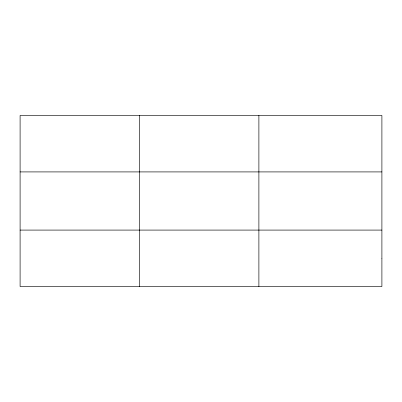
<?xml version="1.0" encoding="UTF-8"?>
<svg xmlns="http://www.w3.org/2000/svg" width="402" height="402" viewBox="0 0 402 402"><rect width="100%" height="100%" fill="white"/><g stroke="black" fill="none" stroke-linecap="round" stroke-linejoin="round"><path stroke-width="0.6" d="M139.494 115.459L139.494 286.541M258.888 115.459L258.888 286.541M20.1 171.915L381.9 171.915M20.1 230.085L381.9 230.085M381.9 258.31L381.9 286.541L20.1 286.541L20.1 115.459L381.9 115.459L381.9 258.31"/></g></svg>
